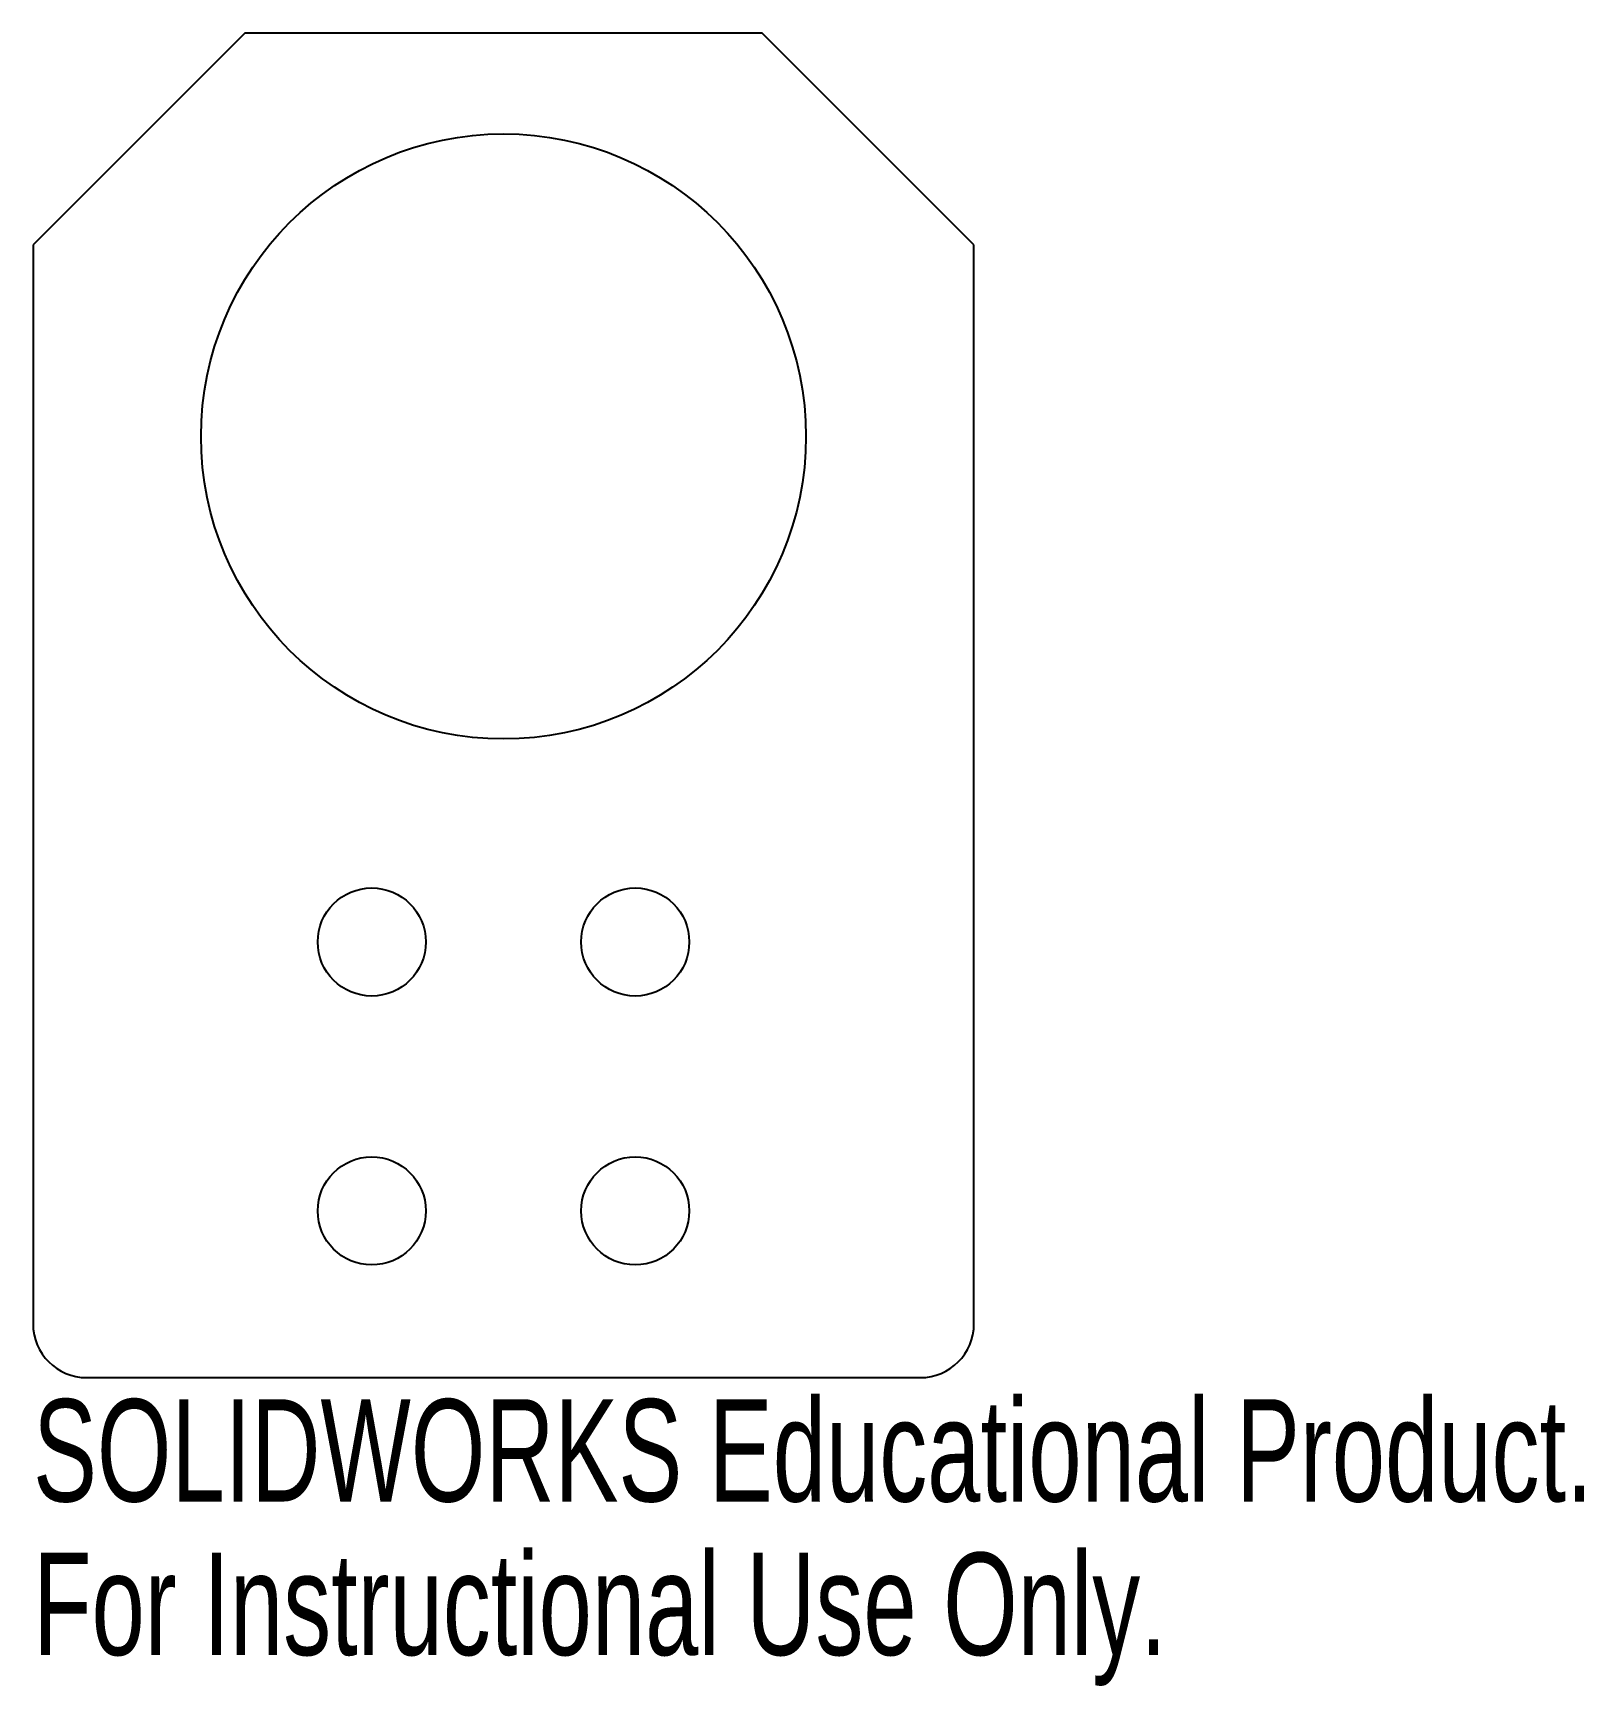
# Model space of a CAD drawing. Header units: inches. Extents: x -0.88 to 2.01, y -1.82 to 1.25.
import ezdxf

# ---------------------------------------------------------------- set-up
doc = ezdxf.new("R2010")
doc.units = ezdxf.units.IN
doc.header["$MEASUREMENT"] = 0
doc.styles.add('SLDTEXTSTYLE0', font='TXT', dxfattribs={"width": 0.7})

msp = doc.modelspace()

# ---------------------------------------------------------------- linework, layer by layer
at = {"color": 7, "linetype": 'Continuous', "lineweight": 25}
for p, q in [((-0.4813, 1.25), (-0.875, 0.8563)), ((0.4813, 1.25), (-0.4813, 1.25)), ((0.875, 0.8563), (0.4813, 1.25)), ((-0.875, 0.8563), (-0.875, -1.15)), ((0.875, -1.15), (0.875, 0.8563)), ((-0.775, -1.25), (0.775, -1.25))]:
    msp.add_line(p, q, dxfattribs=at)
for centre, radius in [((0, 0.5), 0.5625), ((-0.245, -0.44), 0.1005), ((0.245, -0.44), 0.1005), ((-0.245, -0.94), 0.1005), ((0.245, -0.94), 0.1005)]:
    msp.add_circle(centre, radius, dxfattribs=at)
for centre, start, end in [((-0.775, -1.15), 180, 270), ((0.775, -1.15), 270, 0)]:
    msp.add_arc(centre, 0.1, start, end, dxfattribs=at)

# ---------------------------------------------------------------- texts
at = {"color": 7, "linetype": 'Continuous', "char_height": 0.1903, "attachment_point": 1, "style": 'SLDTEXTSTYLE0'}
for s, insert in [('SOLIDWORKS Educational Product.', (-0.875, -1.2901)), ('For Instructional Use Only.', (-0.875, -1.5756))]:
    msp.add_mtext(s, dxfattribs=dict(at, insert=insert))

doc.saveas('drawing.dxf')
